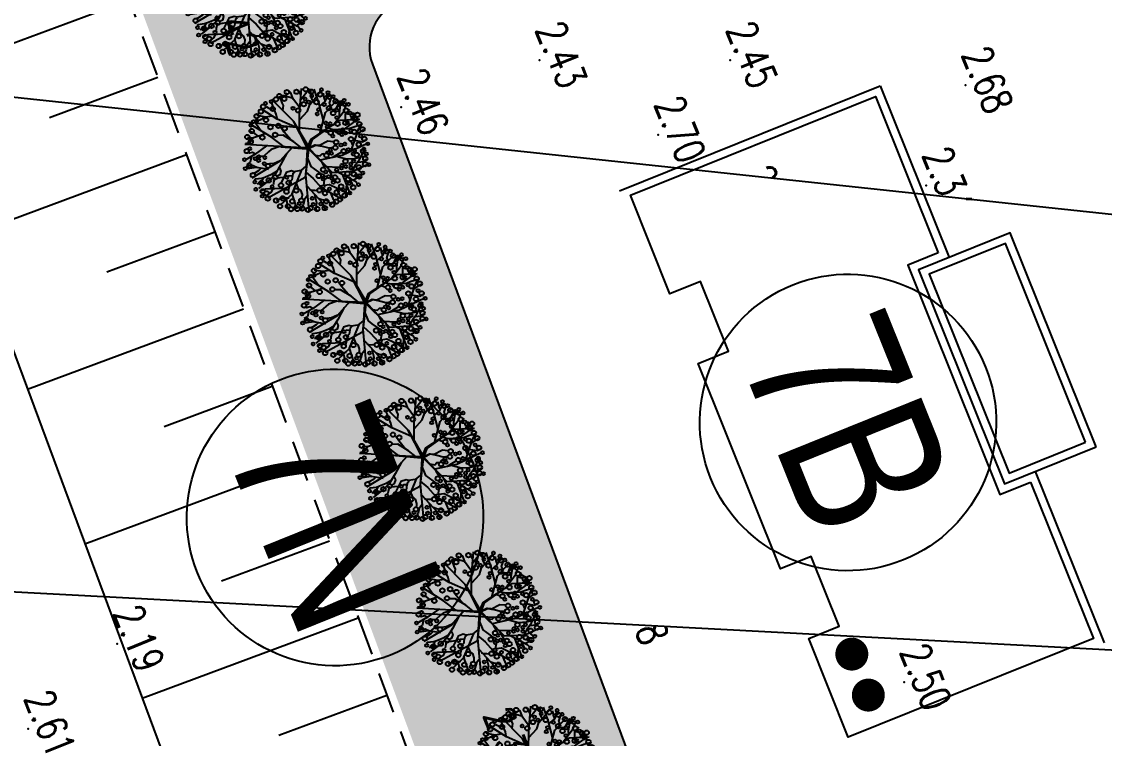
# Model space of a CAD drawing. Header units: millimetres. Extents: x 405522 to 410309, y 2303080 to 2310223.
# Drawn here: x 406885.4 to 406951.1, y 2306540.6 to 2306584.1 of the extents above; entities that cross this region are included whole.
import ezdxf
from ezdxf.enums import TextEntityAlignment as Align
from ezdxf.xclip import XClip

# ---------------------------------------------------------------- set-up
doc = ezdxf.new("R2010")
doc.units = ezdxf.units.MM
doc.header["$LTSCALE"] = 10
doc.header["$MEASUREMENT"] = 0
doc.header["$XCLIPFRAME"] = 0
doc.linetypes.add('HIDDEN', pattern=[0.375, 0.25, -0.125])
doc.layers.get('0').update_dxf_attribs({"linetype": 'CONTINUOUS'})
doc.layers.get('Defpoints').update_dxf_attribs({"linetype": 'CONTINUOUS'})
for name, color, linetype in [('caodo', 7, 'CONTINUOUS'), ('Cay', 86, 'CONTINUOUS'), ('CAYCO', 86, 'CONTINUOUS'), ('co', 84, 'CONTINUOUS'), ('DIM', 4, 'CONTINUOUS'), ('Hatch', 8, 'CONTINUOUS'), ('Line', 136, 'CONTINUOUS'), ('Main', 3, 'CONTINUOUS'), ('mois', 3, 'CONTINUOUS'), ('Nha xuong', 125, 'CONTINUOUS'), ('Other', 9, 'CONTINUOUS'), ('piping', 1, 'CONTINUOUS'), ('w', 8, 'CONTINUOUS')]:
    doc.layers.add(name, color=color, linetype=linetype)
doc.styles.add('1', font='VHAVAN_2.TTF')
doc.styles.add('Dien', font='simplex.shx', dxfattribs={"width": 0.75})
doc.styles.add('txt', font='romans.shx', dxfattribs={"height": 0.2})
doc.dimstyles.new('D6.7', dxfattribs={"dimscale": 6.7, "dimtxt": 1.5, "dimasz": 2, "dimexe": 1.5, "dimexo": 0.5, "dimgap": 1, "dimtad": 1, "dimdec": 0, "dimdsep": 46, "dimtxsty": 'Dien', "dimcen": 1, "dimclrd": 256, "dimclre": 256, "dimclrt": 7, "dimaunit": 1, "dimadec": 3, "dimazin": 0, "dimtfac": 1, "dimtdec": 0, "dimtmove": 1, "dimatfit": 0, "dimfxl": 1, "dimtolj": 1, "dimtzin": 0, "dimlwe": -1, "dimarcsym": 0})
pattern_1 = [(21.91894370438083, (407717.7514153625, 2306586.616748105), (0.3920329744667653, 0.91995116522732), [0.1874999999999999, -1.226713563]), (336.9189437043809, (407717.7514153625, 2306586.616748105), (0.3920329745701908, 0.9199511654700196), [0.1874999999999999, -0.8124999999999997]), (66.91894370438082, (407717.7514153625, 2306586.616748105), (-0.9199511654700196, 0.3920329745701908), [0.1874999999999999, -0.8124999999999997])]

# ---------------------------------------------------------------- blocks, each defined once
blk = doc.blocks.new('*D26')
at = {"layer": 'Defpoints', "color": 0, "linetype": 'Continuous'}
for p in [(406742.6619138751, 2306987.542138263), (407088.9799926709, 2306054.36399705), (407050.0361064873, 2306039.911268014)]:
    blk.add_point(p, dxfattribs=at)
at = {"layer": 'DIM'}
for p, q in [((406739.5212196925, 2306986.376574), (406694.2959683287, 2306969.592725042)), ((407085.8392984883, 2306053.198432786), (407040.6140239395, 2306036.414575225))]:
    blk.add_line(p, q, dxfattribs=at)
at = {"layer": 'DIM', "linetype": 'Continuous', "lineweight": -2}
blk.add_line((406708.380307929, 2306960.526641102), (407045.3738494347, 2306052.474044744), dxfattribs=at)
at = {"layer": 'DIM', "linetype": 'Continuous'}
for points in [[(406710.4741040507, 2306961.303683944), (406706.2865118071, 2306959.74959826), (406703.7180508765, 2306973.089417832)], [(407047.4676455563, 2306053.251087586), (407043.2800533128, 2306051.697001902), (407050.0361064873, 2306039.911268014)]]:
    blk.add_solid(points, dxfattribs=at)
at = {"layer": 'DIM', "color": 7, "linetype": 'Continuous', "insert": (406887.8695083207, 2306510.579817844), "char_height": 10.05, "attachment_point": 5, "rotation": 290.3607342621674, "style": 'Dien'}
blk.add_mtext('\\A1;995', dxfattribs=at)
blk = doc.blocks.new('43')
at = {"layer": 'CAYCO', "color": 98}
for points in [[(0.4152577759232372, 4.103467588080093), (-1.209192508365959, 4.699786217650399), (-1.678589670453221, 5.388814887963235)], [(-0.6724334561731666, 4.447537088533863), (-0.5196174655575305, 5.237299990141764), (-0.6950229774229228, 5.570834929356351)], [(1.160885003046133, 1.159845960559323), (0.7476918237516657, 3.26848663110286), (-0.3502576558385044, 5.712421581381932)], [(-0.05448034917935729, -0.04004506464116275), (2.399344519712031, 2.264940679538995), (2.316983023541979, 4.253332513850182), (1.639737725257874, 5.795530602568761)], [(2.299035311909392, 4.230775630800053), (1.650408451096155, 4.574447042774409), (1.186743053840473, 4.931823378428817), (0.3243099970277399, 5.380185560556129), (0.2882557513657957, 5.528180053224787)], [(0.8779816064052284, 2.849846046650782), (1.112463441560976, 3.690859459107742), (1.087528720963746, 4.437318940414116), (0.9072574934689328, 5.177291403990239), (0.879195949761197, 5.421299294801429)], [(1.437384042539634, 4.804750376613811), (1.381260629976168, 5.292767494684085), (1.183440912980586, 5.589486030628905)], [(-3.273022195324302, 3.657206712290645), (-3.181801640777849, 4.055696781491861), (-3.231495926622301, 4.388502169633284)], [(-2.641337516251951, 4.156008847756311), (-3.164253150811419, 4.498950709123164)], [(0.04039989388547838, -0.01693045091815293), (-0.8572124504717067, 0.3669312722049654), (-2.639918230241165, 3.146160501986742), (-2.699185398290865, 5.039755364879966)], [(-1.765264418907464, 3.522835770156235), (-2.578959053731523, 4.672894546063617), (-2.63021675136406, 4.754474138608202)], [(-1.870732724200934, 2.023429486667737), (-1.757097802357748, 2.458735290681943), (-1.806966004194692, 3.951654555974528), (-2.010433222865686, 4.529198053525761), (-2.161860955995508, 5.150774521986023)], [(-1.19613087864127, 4.664866386679932), (-1.859962431248277, 4.94212259654887), (-2.028938816394657, 5.120445805601776)], [(-0.1303663500584662, 4.338194663869217), (-0.6554501198697835, 4.138625136809424)], [(2.10199721949175, 4.653107398422435), (2.4446417898871, 5.050137332407758)], [(2.355659283464774, 2.856835127342492), (3.265791605226696, 4.48448015190661), (3.536420732969418, 4.713473778218031)], [(3.171806268859655, 4.255265205865726), (2.813783090328798, 4.951933946227655)], [(3.058951894403435, 3.94557166355662), (3.481697332113981, 4.142627346329391), (3.770739005412906, 4.244398513343185)], [(-2.914218632271513, 3.086150901159272), (-3.350604111212306, 3.073906113859266), (-4.074466448044404, 3.21111558820121), (-4.517280890606344, 3.354081862838939)], [(-3.681953839026392, 2.115226925350726), (-3.69324851850979, 2.676875511649996), (-4.133716685231775, 3.196681114612147), (-4.332319428445771, 3.367786785122007)], [(-2.170521068270318, 2.457131831673905), (-3.537530574249104, 3.530022224644199), (-4.317168510984629, 3.84220225433819)], [(-2.548378232866526, 3.645610468927771), (-3.243397076847032, 3.664423948852345), (-3.684648269787431, 4.058616686612368)], [(0.9219843805767596, 2.373447459889576), (0.4287625681608915, 3.220551430946216)], [(1.814030002453364, 1.802627196535468), (1.896216380293481, 2.789911438943818), (1.847678057732992, 3.136331296293065)], [(2.557150486623868, 3.217174108838663), (4.460633671376854, 3.930459222057834)], [(3.485781259369105, 3.610577257350087), (4.830991777358577, 3.499317795038223)], [(3.654325251933187, 0.9864126958418638), (3.534867673646659, 1.992045428371057), (3.879075656295754, 2.640301157720387), (4.253691620309837, 3.421387657523155), (4.492255980730988, 3.730351347709075)], [(3.960741336573847, 2.69155233562924), (4.479573043761775, 2.880660562543198), (4.80701399827376, 3.211276264628395), (4.822217451874167, 3.277691164752468)], [(-4.028807198628783, 1.197970385896042), (-4.468194476794451, 1.735550033394247), (-4.903016543481499, 1.974531041458249), (-5.071211140952073, 2.278466814430431)], [(-4.03589292592369, 2.279844909673557), (-4.288097327575088, 2.155692114727572), (-4.664450781419873, 2.283494364935905), (-5.003968365956098, 2.388915353920311)], [(-1.364393639960326, 1.157624162035063), (-3.406477490905672, 1.754338946426287), (-4.583725118311122, 2.873458203161135)], [(-3.862224903190508, 2.855198720470071), (-4.39313307730481, 3.102126516401768)], [(-1.763979013543576, 2.507235570577905), (-1.466696923598647, 2.758781804004684)], [(-0.2260088345501572, 1.030320268357173), (-0.6537412998732179, 1.920203841058537), (-0.5998437448870391, 2.434877473395318)], [(0.0189416102366522, 0.04208512348122895), (-0.2894573170924559, 0.7192684607580304), (-0.1587337260134518, 1.360131846740842), (0.01407705433666706, 1.975423483876511), (-0.03356711007654667, 2.465359640540555)], [(1.952594236121513, 1.84528846736066), (2.839480579947121, 2.303218219196424)], [(2.300514322938398, -0.2840683485846967), (2.940974567085505, 0.436360718915239), (3.773607350653037, 1.140894874697551), (4.954357967013493, 3.12174921692349)], [(4.27471649099607, 2.046863719588146), (4.904837757814676, 2.294440060155466), (5.283536411006935, 2.543476168764755)], [(4.859402716159821, 0.9350811154581606), (4.979466601624154, 1.215175857767463), (5.078679857775569, 1.70967932487838), (5.466152836685069, 2.180342064471915)], [(-2.626703578047454, 1.526482180459425), (-4.357790561160073, 1.120889838784933), (-5.663028248818591, 0.7024861739482731)], [(-2.769262657500803, -0.7561058525461704), (-3.576744011719711, 0.008677978767082095), (-4.196527541149408, 0.2339540638495237), (-4.880427021766081, 0.8512332008685917), (-5.454600192606449, 1.275753986323252)], [(-4.505030509550124, 1.757931962609291), (-4.853322256822139, 1.641725653549656), (-5.282496821135283, 1.599881700472906)], [(-4.832340268534608, 1.648726220009848), (-5.191275026649237, 1.998372072353959)], [(-1.634842166560702, 1.535609393380582), (-1.462924434687011, 2.007385730044916)], [(0.6739000349771231, 0.6441547013819218), (0.75383913773112, 1.150275049265474), (0.5607788553461432, 1.354013879550621), (0.5534346741624177, 1.531346687814221)], [(0.8974602132802829, -0.1058573757763952), (1.768987538525835, 0.2176580464001745), (2.041554110590369, 0.5706558704841882), (2.564605112420395, 1.257983296643943)], [(1.282140382099897, 1.215501641156152), (1.913787070661783, 1.540333694545552)], [(3.628197276033461, 1.420628881081939), (3.104900712147355, 1.508090953575447)], [(3.631298903841525, -0.1972700408659875), (5.258848940371536, 1.254382008919492), (5.899921236559749, 1.510982476640493)], [(3.905430326121859, 1.165747617837042), (4.262168390792795, 1.467602698598057)], [(-4.463070539408363, -0.6522827155422419), (-4.679687755764462, -0.6315332774538547), (-5.739969108835794, 0.2309727391693741)], [(-4.556895917281508, 0.5537844460923225), (-4.927600629627705, 0.400762036209926), (-5.645035079447553, 0.3827594800386578)], [(-0.006316312705166638, 0.003837934695184231), (-2.644367439090274, -1.373949806438759), (-4.764857206027955, -3.396883882116526)], [(-0.006316312705166638, 0.003837934695184231), (2.833127376041375, -0.3407977672759444), (4.728799819131382, -3.996311329538003)], [(3.97784392349422, 0.07086336542852223), (4.057330971816555, 0.2688929005526006), (4.059239808935672, 0.5756399412639439), (4.08526417450048, 0.8882627075072378)], [(4.487133189220913, 0.5308332766871899), (5.264598262030631, 0.6888832366093993), (5.848327545681968, 0.6116016439627856), (5.989243625663221, 0.677286627702415)], [(-1.575078567489982, -0.8121827554423362), (-3.398406559834257, -0.7542652783449739), (-5.765420723473653, -0.5275325481779873)], [(-5.118817304493859, -0.6178450339939445), (-5.423062430578284, -0.786031101597473), (-5.608806919539347, -0.9253488900139928)], [(-3.866304788389243, -0.709446009946987), (-4.847218702314422, -1.408492048503831), (-5.113774240482599, -2.377235135762021)], [(-4.463070539408363, -0.6522827155422419), (-4.679687755764462, -0.6315332774538547)], [(-1.993443085579202, -1.031976619968191), (-2.867238810984418, -2.934588305419311), (-3.823559788055718, -4.372639388078824)], [(-0.03571058122906834, -0.6516785977873951), (-0.6404377768049017, -1.37240967922844), (-1.288900788407773, -2.390176088782027), (-1.284234141930938, -2.998055863194168)], [(0.0113975468557328, -0.002600761130452156), (-0.4650603431509808, -6.08401388139464)], [(1.742068523773924, -0.2569009170401841), (2.152904605492949, -0.765830168267712), (2.241741636069492, -1.424853685544804), (2.155782769201323, -1.660741854226217), (2.313209882006049, -2.159757798071951), (3.340645574266091, -2.697593761375174)], [(2.08909610460978, -0.6700299258809537), (3.257166500203311, -1.177477065939456)], [(2.560928295250051, -0.2998472226317972), (6.079667463200167, -0.05199327389709651)], [(3.446182967512868, -1.207217530580238), (3.959104036795907, -1.005689795361832)], [(3.753808495122939, -1.106750901089981), (4.03859125287272, -0.8076609487179667), (4.442676842445508, -0.6836941023357213), (4.755534936673939, -0.7095704691018909)], [(4.60094202705659, -0.1939747966825962), (4.9468885747483, -0.4546068471390754), (5.38249226543121, -0.5679746232926846), (5.85415020189248, -0.8293368928134441)], [(-4.753584614838473, -1.344112574821338), (-5.101876524975523, -1.460318215424195), (-5.361291677458212, -1.554872512351722), (-5.45816081087105, -1.672538590384647)], [(-4.920823510969058, -2.074678115313873), (-5.370849030092359, -1.902112007606775)], [(-0.808206677203998, -1.635723929619417), (-1.600872851675376, -2.287055640481412), (-2.033545178361237, -2.571585485246032)], [(-0.1313929375028238, -1.517264884430915), (1.207632031757385, -2.745254986686632), (2.777481929282658, -5.475917437113822)], [(0.4407311799004674, -2.054080777568743), (1.568226890871301, -2.688713624374941), (2.496338071650825, -3.277853364357725), (3.091362196952105, -3.916784211527556), (3.795330683933571, -4.87408530479297)], [(2.283430183306336, -1.362868257332593), (2.426847601309419, -1.532117324182764), (2.829660431481898, -1.612649526214227), (3.016074121464044, -1.643806143663824), (3.255314753623679, -1.891805361723527), (3.297675114590675, -1.855961593100801)], [(2.654984803404659, -1.629680540645495), (2.623091961140744, -1.918208991643041), (2.760638350155205, -2.063364365138113)], [(3.271083291852847, -1.185328580904752), (4.364299783017486, -1.674963131779805), (5.764418943785131, -1.233444553334266)], [(3.64973947359249, -1.905802524648607), (4.07149303983897, -2.0180023831781)], [(4.341205455595627, -1.580166160129011), (5.4466660983162, -2.817197965458035)], [(4.77495928038843, -1.938849106198177), (4.778261420782655, -2.596511758165434), (5.011353758396581, -3.166838018922135)], [(-3.687684339936823, -2.370018254499882), (-4.145702398149297, -2.293466212926432), (-4.427533156936988, -2.424836545716971), (-5.101701208157465, -2.620432458817959)], [(-2.92212041770108, -2.936046515358612), (-3.344084229902364, -3.00748896622099), (-3.714790344703943, -3.160511009395123), (-4.233622051891871, -3.349619236541912), (-4.545077929040417, -3.488206806126982)], [(-0.1905830723699182, -2.322914462303743), (-1.118202777230181, -3.512717809528112), (-2.43345611600671, -5.540326088434085)], [(-0.2011147970333695, -2.73418759345077), (0.07254511793144047, -3.563131744973361), (0.2820811355486512, -3.834505280712619), (0.6764400381362066, -4.275799449533224), (0.6984769129194319, -4.807799005648121)], [(1.155401638359763, -2.709665754577145), (1.410444684326649, -3.31112551339902), (1.449850175529718, -3.767243784852326)], [(1.82753287977539, -2.815445286687464), (2.149530655937269, -2.665351331466809), (2.50358974118717, -2.794042840600014), (2.695755698019639, -3.141297282418236)], [(2.201650461298414, -3.098800604930148), (2.479571207077242, -3.595494060311466), (2.727085210382938, -4.225017984164879), (2.828818819369189, -4.513789733406156), (2.89137119683437, -5.157017911784351), (2.949839646462351, -5.268196001881734)], [(2.770468852017075, -2.418298727599904), (2.816153112100437, -2.815545683261007), (2.833126294659451, -2.990075689507648)], [(3.838698638486676, -2.405546461930498), (3.874871479230933, -4.20434435387142), (4.063110925722867, -4.674288962734863)], [(4.935943127027713, -2.2131863811519), (5.172945314203389, -2.155448185047135), (5.661370115820318, -2.099169758846983), (5.742252932512201, -2.173532114131376)], [(-3.810876451432705, -3.152564221527427), (-3.871690262807533, -3.418223823187873), (-3.902878794004209, -3.676666855579242), (-4.059779951465316, -3.934379970654845)], [(-3.161467804107815, -3.37062307074666), (-3.126195345656015, -3.644230126868933), (-3.06929030851461, -4.006634012563154), (-3.168503563851118, -4.501137479906902), (-3.230100239394233, -4.892410614527762)], [(-1.479866851121187, -4.089753776555881), (-1.305242963833734, -4.548901946982369), (-1.080924952868372, -5.340854837559164), (-1.150514329550788, -5.828141370089725)], [(-0.2923763487488031, -4.014491117559373), (0.4822536809369922, -5.131273122271523), (1.020932269282639, -6.104691677726805)], [(1.98226099065505, -3.862037955550477), (1.761893945047632, -5.020374320680276), (1.874860608717427, -5.896658653160557)], [(2.747762087499723, -3.27931350027211), (3.220201648306102, -3.415062537416816), (3.441999143455178, -3.423739543650299)], [(3.245135129662231, -4.161522321170196), (3.331665286095813, -4.516708969837055), (3.299694968154654, -4.9007645661477)], [(3.833556051249616, -3.485126893036067), (4.194706215057522, -3.679344711592421), (4.355689898715355, -3.953681318555027), (4.53187719755806, -4.161603693151847)], [(-3.055650429334491, -4.191444239811972), (-2.865041464334354, -4.458564278436825), (-2.712048917775974, -4.82891531731002), (-2.736027935286984, -5.116957149235532)], [(-1.733021820196882, -4.485327874077484), (-2.639940589317121, -5.124903634889051)], [(-1.26997050549835, -4.822509003337473), (-1.486121900263242, -5.094656592933461), (-1.635810904786922, -5.381968571571633), (-1.799922976992093, -5.610082521568984)], [(0.5036317131016403, -5.017538046231493), (0.3091141369659454, -5.378482162719592), (0.3812224646098912, -5.674470480531454), (0.3059859110508114, -5.880933387670666)], [(1.798366319620982, -4.921605353010818), (1.581433137180284, -5.319365506060421), (1.607931269565597, -5.814599191769958), (1.673610633006319, -5.955376447876915)], [(1.837547388859093, -4.567148254951462), (2.050571959698573, -4.797452257014811), (2.262813342385925, -5.153368456056342), (2.356554412050173, -5.538154271198437)], [(2.770350369391963, -4.402611643308774), (3.2940476287622, -4.619940272299573), (3.380577785195783, -4.975126920966431)], [(-1.051299834041856, -5.333637600531802), (-0.7934480928815901, -5.490309099201113), (-0.5884174627717584, -5.816626801388338), (-0.537941551534459, -6.023818957619369)], [(0.6782554376404732, -5.476685549132526), (1.246781267924234, -5.620382042136043), (1.414977268665098, -5.924318180652335)]]:
    blk.add_lwpolyline(points, dxfattribs=at)
for points in [[(-2.608305806992576, -1.349720096448436), (-0.2450824787374586, -0.03956551826559007, 0.6397306744920996), (-0.2506863888120279, 0.03637737454846501, -0.02814866807049381), (-0.8719359856331721, 0.3102242460008711), (-2.096549907233566, 2.266709616640583)], [(-2.096549907233566, 2.266709616640583), (-0.8288466013036668, 0.3980304705910385), (-0.101318001979962, 0.1114200169686228, 1.16279032008003), (-0.08882375108078122, 0.1660030784551054), (-0.3077001394703984, 0.6409533640835434), (-0.241298608481884, 1.056556115159765)], [(-0.2264276624191552, 1.034372901776806), (-0.2700639264658093, 0.7288086412008852), (-0.0005383242387324572, 0.1677370690740645, 0.553589737595184), (0.09108058200217783, 0.1574530166108161), (1.955903258291073, 1.860962726874277), (0.1433253970462829, 0.09218468167819083, 0.6269387266753438), (0.1641315676970407, 0.02989211375825107), (2.606764882802963, -0.2957009566016495)], [(-0.190744477789849, -2.538846815470606), (-0.05126762774307281, -0.1469655202236027, 0.7825138911028889), (-0.1210250912699848, -0.1253053320106119), (-2.586922195507213, -1.331625839462504)], [(-0.1938193819951266, -2.621948557207361), (0.06718440586701035, -0.1567620649002492, -0.4633955931716063), (0.1556846898747608, -0.09654803853482008), (2.813290741061792, -0.3123806363437325)]]:
    blk.add_lwpolyline(points, format="xyb", dxfattribs=at)
for centre, radius in [((-1.715895135654137, 5.276273531606421), 0.2154209902109817), ((-1.064975921763107, 5.080050329677761), 0.1435183978680499), ((-0.7855348121374846, 5.431277593364939), 0.2154209902109817), ((-0.3002060856670141, 5.762411681003869), 0.1435183978680499), ((0.195620683953166, 5.351331149693578), 0.1435183978680499), ((0.3964474430540577, 5.289336060872301), 0.2154209902109817), ((0.6618478149175644, 5.588409626157954), 0.1435183978680499), ((1.116197944735177, 5.479037944227457), 0.2154209902109817), ((1.655880038160831, 5.453736641677096), 0.2154209902109817), ((1.704661691328511, 5.816935466602445), 0.1435183978680499), ((2.489495384739712, 5.216905987588689), 0.1435183978680499), ((-3.301590623566881, 4.105274929432198), 0.1435183978680499), ((-3.119730909820646, 4.811821119161323), 0.2154209902109817), ((-3.073368091252632, 4.372375150443986), 0.2154209902109817), ((-2.666304330574349, 4.614841285394505), 0.2154209902109817), ((-2.216261943336576, 4.975252036936581), 0.2154209902109817), ((-1.616558434208855, 4.140023450367153), 0.1435183978680499), ((-1.484322243952192, 4.472900440683588), 0.2154209902109817), ((-0.7935741320252419, 4.139636516338214), 0.2154209902109817), ((-0.2566798296757042, 4.879450736101717), 0.2154209902109817), ((0.2996288109570742, 4.453701741760597), 0.1435183978680499), ((0.635965414927341, 4.33145142160356), 0.1435183978680499), ((0.7304562132339925, 4.654216744704172), 0.2154209902109817), ((1.337343313731253, 4.356362205697224), 0.1435183978680499), ((1.615628240164369, 4.085168729070574), 0.1435183978680499), ((1.939834240823984, 4.841370522743091), 0.2154209902109817), ((1.985453556058928, 4.087402392411605), 0.1435183978680499), ((2.595840786816552, 4.356345161097124), 0.2154209902109817), ((2.742620704928413, 4.610496538691223), 0.1435183978680499), ((2.835415854700841, 4.863137579523027), 0.2154209902109817), ((3.859614310786128, 4.266051015350968), 0.2154209902109817), ((-4.539705965667963, 3.555507411714643), 0.1435183978680499), ((-4.263390775769949, 3.222674606367946), 0.2154209902109817), ((-4.157825957983732, 3.980346572119743), 0.1435183978680499), ((-4.107479470665567, 3.586524775018916), 0.1435183978680499), ((-3.559045093366876, 3.716687661595643), 0.2154209902109817), ((-2.359691500430927, 3.650627347175032), 0.2154209902109817), ((-2.373910554219037, 3.829732090700418), 0.1435183978680499), ((-1.711603604489937, 3.376686154631898), 0.1435183978680499), ((-1.518863179488108, 2.995680351974443), 0.2154209902109817), ((-1.390965979080647, 3.6334645121824), 0.1435183978680499), ((-1.224707068991847, 3.265591811854392), 0.1435183978680499), ((-0.320076767122373, 3.537024033954367), 0.1435183978680499), ((-0.2404255935689434, 3.167280142195523), 0.1435183978680499), ((0.211726154666394, 3.870769491186365), 0.1435183978680499), ((0.350988854886964, 3.415387268876657), 0.2154209902109817), ((1.345149194588885, 3.576909458031878), 0.2154209902109817), ((1.720049400697462, 3.214994829846546), 0.1435183978680499), ((1.841220695292577, 3.57860979042016), 0.1435183978680499), ((1.981698321178555, 3.171263948781416), 0.1435183978680499), ((2.532017676159739, 3.738435222301632), 0.2154209902109817), ((3.065381524153054, 3.790360510116443), 0.2154209902109817), ((3.456297127529979, 3.888749423436821), 0.1435183978680499), ((3.762439372949302, 3.100096047157422), 0.2154209902109817), ((4.108807613374665, 3.288760404102504), 0.1435183978680499), ((4.630826293490827, 3.419197825249285), 0.2154209902109817), ((-4.469154471764341, 2.742652754765004), 0.2154209902109817), ((-3.805802300805226, 2.080294208833948), 0.2154209902109817), ((-3.605126103619114, 2.849118906771764), 0.1435183978680499), ((-3.330151178990491, 2.482767981709912), 0.2154209902109817), ((-2.876902245217934, 2.81203870754689), 0.1435183978680499), ((-2.282239514868706, 2.881481369724497), 0.2154209902109817), ((-2.309103599982336, 2.159136132802814), 0.1435183978680499), ((-1.430917921359651, 2.193141846684739), 0.2154209902109817), ((-1.115729623939842, 2.39881726144813), 0.1435183978680499), ((-0.5152501238044351, 2.702811968047172), 0.2154209902109817), ((0.008046439499594271, 2.615349895786494), 0.2154209902109817), ((0.2070212644757703, 2.140760384267196), 0.1435183978680499), ((0.5567624650429934, 2.244750322308391), 0.1435183978680499), ((2.130742243723944, 2.704771939665079), 0.1435183978680499), ((2.863248587120324, 2.522791531635448), 0.2154209902109817), ((2.964443071978167, 2.218741905409843), 0.1435183978680499), ((3.176121938973665, 2.77231540507637), 0.2154209902109817), ((3.338543380377814, 2.360927030676976), 0.1435183978680499), ((3.968220316572115, 1.978333939798176), 0.1435183978680499), ((4.308249669149518, 2.682145116617903), 0.2154209902109817), ((5.488862958154641, 2.195179273607209), 0.2154209902109817), ((-5.145905195968226, 1.2522767346818), 0.2154209902109817), ((-4.413072615396231, 0.8934411269146949), 0.2154209902109817), ((-4.170309395296499, 1.636694764718413), 0.1435183978680499), ((-3.676372776390053, 1.060337853617966), 0.1435183978680499), ((-3.285936471656896, 0.9257439812645316), 0.1435183978680499), ((-2.376284650992602, 1.744246534537524), 0.1435183978680499), ((-2.086692742072046, 1.14133110572584), 0.1435183978680499), ((-2.018575418042019, 1.870195804862306), 0.1435183978680499), ((0.4614391876384616, 1.905287334462628), 0.1435183978680499), ((0.7208312575239688, 1.750087102875113), 0.2154209902109817), ((2.095873626647517, 1.404407428577542), 0.2154209902109817), ((2.334906992036849, 1.656998559134081), 0.1435183978680499), ((2.701554644037969, 0.9787703247275203), 0.2154209902109817), ((2.679989965632558, 1.335208253702149), 0.1435183978680499), ((2.78198885335587, 1.919057854451239), 0.1435183978680499), ((2.86749182920903, 1.595834208652377), 0.1435183978680499), ((3.013451062492095, 1.388404911849648), 0.1435183978680499), ((3.735628589522094, 1.360152705805376), 0.1435183978680499), ((4.080790236126631, 0.9986535357311368), 0.2154209902109817), ((4.360976335476153, 1.526335164438933), 0.2154209902109817), ((5.155945313395932, 1.64835461624898), 0.2154209902109817), ((5.407483493094333, 1.103836775524542), 0.1435183978680499), ((-5.43852335982956, 0.3928507927339524), 0.2154209902109817), ((-5.030988679267466, 0.4597549894824624), 0.1435183978680499), ((2.328306436538696e-10, -1.396983861923218e-09), 0.06378724803568858), ((5.408898553345352, 0.3639990093652159), 0.1435183978680499), ((-5.455692790681496, -1.008488765684888), 0.2154209902109817), ((-3.655323719023727, -0.8923054109327495), 0.2154209902109817), ((5.020922651980072, -0.7631477697286755), 0.2154209902109817), ((5.322409680578858, -0.958771318430081), 0.1435183978680499), ((5.800340511952527, -0.702373712323606), 0.2154209902109817), ((-4.804152429336682, -2.211092315847054), 0.2154209902109817), ((-1.931581329554319, -2.227770771598443), 0.2154209902109817), ((4.152038042317145, -2.178666812367737), 0.2154209902109817), ((5.093315851176158, -1.626933357445523), 0.2154209902109817), ((5.555369233246893, -2.051735877292231), 0.2154209902109817), ((5.84441281738691, -1.766372447134927), 0.2154209902109817), ((-4.771571184275672, -3.002402859041467), 0.2154209902109817), ((3.523625179193914, -2.690004726639017), 0.2154209902109817), ((4.78332890290767, -2.562239895574749), 0.2154209902109817), ((4.97322042286396, -3.192638814682141), 0.2154209902109817), ((-2.100619621342048, -3.594458483159542), 0.2154209902109817), ((0.8236577999778092, -4.198728268500417), 0.1435183978680499), ((1.394582812907174, -4.279969063354656), 0.1435183978680499), ((3.017899306025356, -3.852120399242267), 0.2154209902109817), ((-3.623498589266092, -4.483368769055232), 0.2154209902109817), ((-2.723894918337464, -4.88923810957931), 0.1435183978680499), ((-1.765517340158112, -5.411520462017506), 0.2154209902109817), ((3.266842091456056, -4.579611895605922), 0.2154209902109817), ((-0.0521181826479733, -5.637212567729875), 0.1435183978680499)]:
    blk.add_circle(centre, radius, dxfattribs=at)
at = {"layer": 'CAYCO', "color": 50}
for centre, radius in [((3.618445214349777, 4.777280911803246), 0.1435183978680499), ((4.413745150901377, 3.92456643935293), 0.1435183978680499), ((4.990411475184374, 2.973754997830838), 0.2154209902109817), ((-5.313788982457481, 2.014178956625983), 0.1435183978680499), ((-4.895375498686917, 2.137274113949388), 0.2154209902109817), ((-4.919533894397318, 2.493080165004358), 0.1435183978680499), ((5.212524232687429, 2.593576147453859), 0.2154209902109817), ((-5.600480577675626, 1.408341964008287), 0.1435183978680499), ((5.805500391870737, 1.484178739832714), 0.2154209902109817), ((-5.669895454426296, -0.1292354559991509), 0.2154209902109817), ((-4.446638285997324, 0.1325041691306978), 0.1435183978680499), ((4.853788178763352, 0.2848400550428778), 0.1435183978680499), ((5.780091011198238, 0.1166567550972104), 0.2154209902109817), ((5.876968637341633, 0.7492746263742447), 0.2154209902109817), ((5.94754255854059, -0.1291450974531472), 0.2154209902109817), ((-4.730827149003744, -0.1836101512890309), 0.1435183978680499), ((-4.241322948480956, -0.3364131336566061), 0.2154209902109817), ((4.064986942568794, -1.232612006599084), 0.2154209902109817), ((5.839747447520494, -1.158492361893877), 0.2154209902109817), ((-5.443651835434139, -1.940539841307327), 0.2154209902109817), ((-3.872190736699849, -1.386578856734559), 0.1435183978680499), ((2.761298931902274, -2.126359249697998), 0.1435183978680499), ((3.279162085615098, -1.949957637581974), 0.2154209902109817), ((5.654503542580642, -1.307647966081277), 0.1435183978680499), ((-5.087018150836229, -2.670410893158987), 0.2154209902109817), ((-3.847984186024405, -3.339483506511897), 0.2154209902109817), ((-2.214173613348976, -2.833982998272404), 0.2154209902109817), ((-1.345949350856245, -3.159835371654481), 0.2154209902109817), ((2.725976281799376, -3.242572455201298), 0.2154209902109817), ((5.542951443465427, -2.821013490203768), 0.2154209902109817), ((-4.565371811855584, -3.469714856008068), 0.1435183978680499), ((-4.388994027744047, -4.02352352743037), 0.1435183978680499), ((-4.090276653296314, -4.25829839380458), 0.2154209902109817), ((-2.787594134919345, -4.012589633697644), 0.2154209902109817), ((1.631938175763935, -3.90317042847164), 0.2154209902109817), ((3.650980841484852, -3.535462389932945), 0.1435183978680499), ((4.262857617810369, -4.102985494071618), 0.2154209902109817), ((4.776142966700718, -3.977939517702907), 0.2154209902109817), ((-3.181753851473331, -4.896753738401458), 0.2154209902109817), ((-2.656042813905515, -5.225113859632984), 0.1435183978680499), ((-1.11705560493283, -4.393754363525659), 0.2154209902109817), ((0.7357551426393911, -4.781660519307479), 0.1435183978680499), ((0.8961442997679114, -5.12543921591714), 0.1435183978680499), ((1.096843184437603, -4.795786433620378), 0.1435183978680499), ((2.493015998741612, -5.377147890627384), 0.2154209902109817), ((3.163091036491096, -5.210458208341151), 0.1435183978680499), ((3.877539615612477, -5.114014938939363), 0.1435183978680499), ((4.06359699787572, -4.473865040577948), 0.2154209902109817), ((4.532413883018307, -4.508837166940793), 0.1435183978680499), ((-2.318060834426433, -5.48625743878074), 0.1435183978680499), ((-1.193683731253259, -5.845402702922001), 0.2154209902109817), ((-0.7354013933800161, -5.518809525063261), 0.2154209902109817), ((0.162636244436726, -5.924728020094335), 0.2154209902109817), ((0.9712448708014563, -6.152497760718688), 0.1435183978680499), ((1.591958601260558, -5.694750381400809), 0.2154209902109817), ((1.850194732192904, -6.093588010640815), 0.1435183978680499)]:
    blk.add_circle(centre, radius, dxfattribs=at)
blk = doc.blocks.new('kh_truc_thep')
at = {"color": 6}
blk.add_circle((0, -3), 3.000000000001425, dxfattribs=at)
at = {"color": 7, "style": '1', "width": 0.8}
blk.add_attdef('KH_TRUC', text='', height=3.000000000001425, dxfattribs=at).set_placement((0, -3), align=Align.MIDDLE)
blk = doc.blocks.new('20')
at = {"layer": 'caodo', "color": 8, "linetype": 'Continuous'}
for p in [(-710.6999999999534, -724.6899999999441, 0.1000000000000001), (-690.75, -726.6999999997206, 0.1100000000000003), (-679.179999999993, -726.6999999997206, 0.1300000000000003), (-664.8800000000047, -728.2199999997392, 0.3600000000000003), (-699.1399999999558, -729.5499999998137, 0.1400000000000001), (-683.539999999979, -731.2299999999814, 0.3800000000000003), (-667.2699999999604, -734.3100000000559, 0.02000000000000002), (-716.3899999999558, -762.1199999996461, -0.1299999999999999), (-668.6199999999953, -764.4599999999627, 0.1800000000000002), (-721.7999999999884, -767.2900000000373, 0.29)]:
    blk.add_point(p, dxfattribs=at)
at = {"layer": 'caodo', "color": 8, "linetype": 'Continuous', "style": 'txt', "width": 0.75}
for s, p in [('2.42', (-710.1999999999534, -724.6899999999441, 0.1000000000000001)), ('2.43', (-690.25, -726.6999999997206, 0.1100000000000003)), ('2.45', (-678.679999999993, -726.6999999997206, 0.1300000000000003)), ('2.68', (-664.3800000000047, -728.2199999997392, 0.3600000000000003)), ('2.46', (-698.6399999999558, -729.5499999998137, 0.1400000000000001)), ('2.70', (-683.039999999979, -731.2299999999814, 0.3800000000000003)), ('2.43', (-717.070000000007, -731.8999999999069, 0.1100000000000003)), ('2.34', (-666.7699999999604, -734.3100000000559, 0.02000000000000002)), ('2.35', (-677.5599999999977, -735.429999999702, 0.03000000000000025)), ('2.58', (-685.289999999979, -760.4699999997392, 0.2600000000000002)), ('2.19', (-715.8899999999558, -762.1199999996461, -0.1299999999999999)), ('2.50', (-668.1199999999953, -764.4599999999627, 0.1800000000000002)), ('2.61', (-721.2999999999884, -767.2900000000373, 0.29)), ('2.34', (-693.4199999999837, -768.3100000000559, 0.02000000000000002))]:
    blk.add_text(s, height=1.8, rotation=292, dxfattribs=at).set_placement(p, align=Align.CENTER)

msp = doc.modelspace()

# ---------------------------------------------------------------- hatches: boundary and pattern name
at = {"layer": 'co', "linetype": 'Continuous'}
h = msp.add_hatch(dxfattribs=at)
h.set_pattern_fill('GRASS', color=86, scale=0.9999999999999998, angle=-9.651807925231505e-08, style=0)
h.set_pattern_definition(pattern_1)
h.paths.add_polyline_path([(407039.2171290502, 2306542.375536975), (406951.9595313006, 2306759.228422907, 0.4142135618626935), (406932.4444200722, 2306767.544698094), (406917.3694217675, 2306761.478797122, 0.414213562422049), (406909.0531465569, 2306741.963685883), (406910.1730301519, 2306739.180547257), (406915.7393074417, 2306741.420314463, -0.4142135614586308), (406919.065817533, 2306749.226358941), (406939.7070931331, 2306757.532027119, -0.4142135618530136), (406947.5131376245, 2306754.205517043), (406982.4971672571, 2306667.263084735, -0.4142135628615666), (406979.1706571765, 2306659.457040231), (406981.4104244108, 2306653.890762951, -0.4142135618892736), (406989.2164689022, 2306650.564252876), (407024.2251647305, 2306563.560520015, -0.4142135627468186), (407020.8986546527, 2306555.754475512), (407011.5057295765, 2306551.974935888), (407014.0087321293, 2306545.754465207, -0.3716739358736585), (407030.3296516588, 2306538.799380172)])
h = msp.add_hatch(dxfattribs=at)
h.set_pattern_fill('GRASS', color=86, scale=0.9999999999999998, angle=-9.651807925231505e-08, style=0)
h.set_pattern_definition(pattern_1)
h.paths.add_polyline_path([(406932.6968020615, 2306520.263678576, -0.4222016726026619), (406928.7643565051, 2306522.003028329), (406906.6656975736, 2306581.54940578, -0.4062703191020343), (406908.3583759264, 2306585.376333317), (406946.4852884253, 2306600.717898928), (406949.3782565118, 2306593.528284526), (406954.9445338011, 2306595.768051732), (406946.9188304231, 2306615.713557824), (406941.3525531333, 2306613.473790619), (406944.2455212194, 2306606.284176217), (406906.42144308, 2306591.064465561, -0.4222016726280897), (406902.4889975227, 2306592.803815314), (406881.425377076, 2306649.561209395, -0.4062703190853384), (406883.1180554279, 2306653.388136932), (406919.4149020365, 2306667.993317822), (406922.2832039147, 2306660.865003966), (406927.8494812045, 2306663.104771171), (406919.8731102421, 2306682.927676173), (406914.3068329524, 2306680.687908967), (406917.1751348306, 2306673.559595112), (406881.1811225823, 2306659.076269176, -0.4222016726516405), (406877.248677025, 2306660.815618929), (406855.1500180959, 2306720.361996373, -0.4062703191111162), (406856.8426964483, 2306724.188923909), (406885.6681537385, 2306735.787755688, -0.4142135623565292), (406893.4741982333, 2306732.461245603), (406894.7312675774, 2306729.337172475), (406900.2975448672, 2306731.57693968), (406897.9205919206, 2306737.484151454, 0.4142135623467938), (406878.4054806833, 2306745.800426664), (406842.3184017576, 2306731.27965242), (406838.8208640385, 2306729.872307821), (406918.700252532, 2306514.631725478)])
h = msp.add_hatch(dxfattribs=at)
h.set_pattern_fill('GRASS', color=86, scale=0.9999999999999998, angle=-9.651807925231505e-08, style=0)
h.set_pattern_definition(pattern_1)
h.paths.add_polyline_path([(406917.6333430362, 2306688.493953463), (406912.0339250224, 2306702.409646687), (406906.4676477322, 2306700.169879482), (406912.0670657465, 2306686.254186257)])
h.paths.add_polyline_path([(406935.6886664242, 2306643.622800658), (406930.0892484099, 2306657.538493881), (406924.5229711197, 2306655.298726676), (406930.1223891344, 2306641.383033452)])
h.paths.add_polyline_path([(406944.6790632181, 2306621.279835114), (406939.0796452038, 2306635.195528339), (406933.5133679141, 2306632.955761132), (406939.1127859279, 2306619.040067908)])
h.paths.add_polyline_path([(406962.7837190204, 2306576.286081218), (406957.1843010065, 2306590.201774443), (406951.6180237163, 2306587.962007237), (406957.2174417306, 2306574.046314013)])
h.paths.add_polyline_path([(406972.2063333485, 2306552.868967148), (406966.6069153342, 2306566.784660372), (406961.0406380449, 2306564.544893166), (406966.6400560582, 2306550.629199943)])
h.paths.add_polyline_path([(406980.1553520378, 2306525.077488695), (406981.6484616179, 2306521.366807547, 0.4142135622324934), (406983.5999727407, 2306520.535180026), (406984.9915420375, 2306521.095121816), (406974.4461005539, 2306547.302689859), (406968.8798232637, 2306545.062922654), (406970.1862250249, 2306541.816248429, -0.4142135623716824), (406966.8597149415, 2306534.010203934), (406949.6131087518, 2306527.070488045), (406952.8795044836, 2306518.952829954, 0.4142135623209342), (406954.8310156073, 2306518.121202433), (406976.25232979, 2306526.740743738, -0.4142135623630764)])
h.paths.add_polyline_path([(406996.6568671232, 2306492.104415131), (406986.11142564, 2306518.311983171), (406984.719856345, 2306517.75204138, 0.414213562400875), (406983.8882288238, 2306515.800530257), (406985.3813384035, 2306512.089849109, -0.4142135623711284), (406983.7180833616, 2306508.186826861), (406962.2967691803, 2306499.567285558, 0.4142135623978551), (406961.4651416586, 2306497.615774434), (406964.7315373909, 2306489.498116342), (406981.9781435788, 2306496.437832232, -0.4142135623648241), (406989.784188074, 2306493.111322146), (406991.0905898339, 2306489.864647925)])
h.paths.add_polyline_path([(407008.4344387566, 2306462.834752931), (406998.8966343286, 2306486.538137841), (406993.3303570393, 2306484.298370636), (407002.8681614673, 2306460.594985726)])
h.paths.add_polyline_path([(407042.0124111943, 2306379.386658439), (407032.3252889439, 2306403.461128522), (407026.7590116551, 2306401.221361316), (407036.4461339046, 2306377.146891235)])

# ---------------------------------------------------------------- linework, layer by layer
at = {"layer": 'Hatch', "linetype": 'Continuous'}
for points in [[(406946.6214863494, 2306556.178397164), (406950.4365564891, 2306546.697171513), (406935.5560418679, 2306540.709527185), (406933.1520250663, 2306546.683998141), (406935.0074508315, 2306547.43058721), (406933.305227756, 2306551.660957952), (406931.4498019907, 2306550.914368883), (406926.4327234504, 2306563.382830011), (406928.2881492157, 2306564.129419079), (406926.5859261401, 2306568.35978982), (406924.7305003758, 2306567.613200751), (406922.3264835756, 2306573.587671709), (406937.2069981964, 2306579.575316038), (406941.0220683365, 2306570.094090388)], [(406941.0220683365, 2306570.094090388), (406939.1666425731, 2306569.34750132), (406944.7660605856, 2306555.431808095), (406946.6214863494, 2306556.178397164)]]:
    msp.add_lwpolyline(points, dxfattribs=at)
msp.add_lwpolyline([(406949.9590433421, 2306558.599288182), (406945.1062143975, 2306570.659555643), (406940.4676499888, 2306568.793082972), (406945.3204789338, 2306556.732815512)], close=True, dxfattribs=at)
at = {"layer": 'Main', "flags": 128}
msp.add_lwpolyline([(407018.9095155683, 2306710.71348082), (406883.7996670509, 2307046.488947077, 0.4142134283507026), (406868.1875831434, 2307053.141969269), (406735.6302461895, 2306999.803414636, 0.406270451883547), (406728.859527707, 2306984.495702445), (406983.0224955804, 2306299.635862547)], format="xyb", dxfattribs=at)
at = {"layer": 'mois', "color": 6, "linetype": 'HIDDEN'}
msp.add_lwpolyline([(406742.662, 2306987.542), (407088.98, 2306054.364), (408088.11, 2306456.461), (407716.705, 2307379.478)], close=True, dxfattribs=at)
at = {"layer": 'Nha xuong'}
for p, q in [((406921.6759798685, 2306573.864880883), (406937.4842073698, 2306580.225819746)), ((406937.4842073698, 2306580.225819746), (406941.6725720441, 2306569.816881213)), ((406946.8986955233, 2306556.828900872), (406951.0870601967, 2306546.419962339))]:
    msp.add_line(p, q, dxfattribs=at)
msp.add_lwpolyline([(406950.6095470501, 2306558.322079008), (406945.383423571, 2306571.310059352), (406939.8171462817, 2306569.070292145), (406945.0432697599, 2306556.082311803)], close=True, dxfattribs=at)
at = {"layer": 'Other', "color": 152, "linetype": 'Continuous'}
msp.add_line((406906.6656975741, 2306581.54940578), (406928.7643565051, 2306522.003028329), dxfattribs=at)
at = {"layer": 'Other', "color": 8, "flags": 128}
for points in [[(406878.7636744101, 2306580.568526259), (406891.8889635316, 2306585.43954109)], [(406887.0659671229, 2306578.316430416), (406893.6286116854, 2306580.751937832)], [(406882.2429707178, 2306571.193319744), (406895.3682598392, 2306576.064334575)], [(406890.5452634306, 2306568.941223901), (406897.107907993, 2306571.376731317)], [(406885.7222670257, 2306561.818113229), (406898.8475561467, 2306566.68912806)], [(406894.0245597382, 2306559.566017386), (406900.5872043006, 2306562.001524802)], [(406889.2015633329, 2306552.442906714), (406902.3268524543, 2306557.313921544)], [(406897.5038560464, 2306550.19081087), (406904.066500608, 2306552.626318287)], [(406892.6808596405, 2306543.067700198), (406905.8061487617, 2306547.938715029)], [(406900.9831523538, 2306540.815604356), (406907.5457969157, 2306543.251111771)]]:
    msp.add_lwpolyline(points, dxfattribs=at)
at = {"layer": 'Other', "color": 152, "linetype": 'Continuous'}
msp.add_arc((406909.4782595289, 2306582.593194671), 3, 111.9189437959917, 200.360734265813, dxfattribs=at)
at = {"layer": 'piping', "const_width": 0.9999737638342024}
for points in [[(406935.3754140352, 2306546.047297526, -1), (406936.1677926075, 2306545.437310861, -1)], [(406936.3765702997, 2306543.559220475, -1), (406937.1689488729, 2306542.949233811, -1)]]:
    msp.add_lwpolyline(points, format="xyb", close=True, dxfattribs=at)
at = {"layer": 'w', "linetype": 'Continuous', "flags": 128}
for points in [[(407562.6949414932, 2307896.794509944), (406849.725083543, 2307361.443614376), (406257.9543285746, 2306646.584134245), (407447.3167364729, 2306519.42738223), (407449.1899999998, 2306625.75), (407455.0062987222, 2306743.346404559), (407453.1032147977, 2306792.718940619), (407442.9943705479, 2306828.782022624), (407437.7116950927, 2306851.021189332), (407440.7320340126, 2306866.473784334), (407480.777266308, 2306919.045671915), (407501.508112784, 2306946.635799569)], [(407533.9142718813, 2306221.912622465), (407446.8367395523, 2306519.086400952), (407431.693682216, 2306520.593110837), (406364.944930848, 2306576.988135257), (406558.9154982228, 2306033.171299948), (407026.2588231838, 2305414.826644379)]]:
    msp.add_lwpolyline(points, dxfattribs=at)

# ---------------------------------------------------------------- block references
at = {"layer": 'caodo', "linetype": 'Continuous'}
ref = msp.add_blockref('20', (407607.5599999998, 2307308.49, 2.32), dxfattribs=at)
XClip(ref).set_block_clipping_path([(-1349.6056714252336, -661.9058657553978), (-160.24326352693606, -789.0626177703962), (-158.36999999999534, -682.7400000002235), (-152.55370127764763, -565.1435954412445), (-154.45678520214278, -515.7710593813099), (-164.5656294519431, -479.7079773764126), (-169.84830490715103, -457.46881066821516), (-166.82796598720597, -442.01621566619724), (-126.78273369179806, -389.4443280850537), (-106.05188721581362, -361.8542004311457), (-63.77944376063533, -462.4105278351344), (-33.466447652434, -538.7088304474019), (-26.830958046135493, -536.6440252331086), (-14.194728780596051, -530.2900720490143), (2.873561021173373, -522.7809317391366), (21.779086004185956, -516.4300709003583), (33.49636997265043, -516.3916891841218), (41.83233972010203, -526.5245847343467), (49.38700186560163, -538.8965703272261), (57.58147363178432, -547.8425059784204), (240.7905528639676, -478.5933098080568), (312.71683337684954, -453.523366919253), (469.9752955258009, -835.1642690971494), (381.01757410995197, -875.9365015272051), (340.05356005806243, -891.0018749474548), (281.9833174137748, -920.0360526661389), (270.2997928529512, -925.8934261840768), (259.64971878379583, -926.485182072036), (238.13632499426603, -935.887616972439), (231.39031789585715, -941.3565830942243), (234.28019038640196, -952.6351198460907), (233.34951378498226, -963.7375780143775), (228.57153214595746, -974.9643217222765), (217.37020478205523, -983.9257580563426), (203.91382668475853, -988.0474594873376), (188.67127670557238, -983.9718116582371), (177.38840578240342, -980.8930276110768), (171.5204358987976, -984.3872820092365), (-73.64572811854305, -1086.5773775354028), (-160.72326044749934, -789.4035990480334), (-175.86631778383162, -787.8968891631812), (-1242.6150691517978, -731.501864743419), (-1048.6445017770166, -1275.3187000523321), (-581.3011768160504, -1893.6633556210436), (45.25815080979373, -1711.1176481554285), (672.5305126870517, -1468.653420693241), (1174.462400796474, -665.2848953921348), (720.1397881704615, 463.7992460099049), (-44.86505850660615, 588.3045099438168), (-757.8349164568353, 52.953614375554025)])
at = {"layer": 'Cay', "extrusion": (-0.003739011946236354, 0.008031896464061924, 0.9999607534442823), "xscale": 0.6299834711569431, "yscale": 0.6299834711211734, "zscale": 0.6299834712193653, "rotation": 271.1546224722211}
for p in [(406896.4408470123, 2306523.643140171, 17004.85783375543), (406899.9201189989, 2306514.268340556, 17004.76952393691), (406903.3993909846, 2306504.893540942, 17004.68121411839), (406906.8786629694, 2306495.518741325, 17004.59290429987), (406910.3579349549, 2306486.143941712, 17004.50459448135), (406913.8372069406, 2306476.769142094, 17004.41628466283)]:
    msp.add_blockref('43', p, dxfattribs=at)
at = {"layer": 'Line', "color": 1, "extrusion": (0.01828819611342885, 0.00735883245498159, 0.9998056758529711)}
ref = msp.add_blockref('kh_truc_thep', (1987909.428585164, -1238304.833455933, 24415.70413342148), dxfattribs=dict(at, xscale=2.999999999939281, yscale=2.999999999203175, rotation=90.00000001206222))
ref.add_attrib('KH_TRUC', '7B', dxfattribs={"layer": '0', "color": 7, "extrusion": (0.006097118530146555, 0.002453367923603044, 0.9999784028325117), "height": 9.37338065280074, "rotation": 291.9610149949045, "style": '1', "oblique": 359.9999853142, "width": 0.800138208027694}).set_placement((406927.9773523323, 2306546.775581925, 8139.974067632047), align=Align.MIDDLE)
at = {"layer": 'Line', "color": 1, "extrusion": (0.01828819611342886, 0.007358832454981592, 0.9998056758529711)}
ref = msp.add_blockref('kh_truc_thep', (1987915.702815074, -1238273.789499308, 24415.09203853209), dxfattribs=dict(at, xscale=2.999999999939281, yscale=2.99999999920292, rotation=90.00000001206222))
ref.add_attrib('KH_TRUC', '7N', dxfattribs={"layer": '0', "color": 7, "extrusion": (0.006097118530146555, 0.002453367923603044, 0.9999784028325117), "height": 9.373380652800739, "rotation": 291.9610149949045, "style": '1', "oblique": 359.9999853142, "width": 0.800138208027694}).set_placement((406896.8303195107, 2306541.005957404, 8139.770000753616), align=Align.MIDDLE)

# ---------------------------------------------------------------- dimensions: what is measured, and where the dimension line sits
at = {"layer": 'DIM', "linetype": 'Continuous'}
dim = msp.add_linear_dim(base=(407050.0361064873, 2306039.911268014), p1=(406742.6619138751, 2306987.542138263), p2=(407088.9799926708, 2306054.36399705), angle=290.3607342621675, dimstyle='D6.7', dxfattribs=at)
dim.commit()
dim.dimension.update_dxf_attribs({"geometry": '*D26', "text_midpoint": (406887.8695083208, 2306510.579817844)})

doc.saveas('drawing.dxf')
